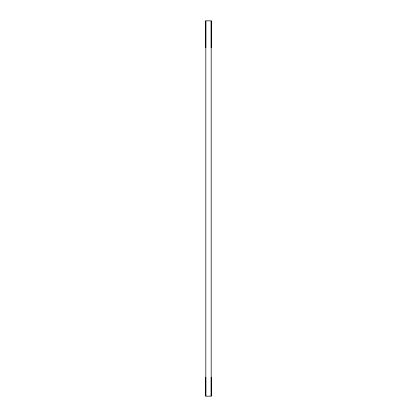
<?xml version="1.0" encoding="UTF-8"?>
<svg xmlns="http://www.w3.org/2000/svg" width="417" height="417" viewBox="0 0 417 417"><rect width="100%" height="100%" fill="white"/><g stroke="black" fill="none" stroke-linecap="round" stroke-linejoin="round"><path stroke-width="0.63" d="M205.816 47.705L205.816 20.85L211.184 20.85L211.184 396.15L205.816 396.15L205.816 377.161M211.184 396.15L211.184 377.161M211.184 47.705L211.184 20.85M205.816 20.85L205.816 396.15"/></g></svg>
